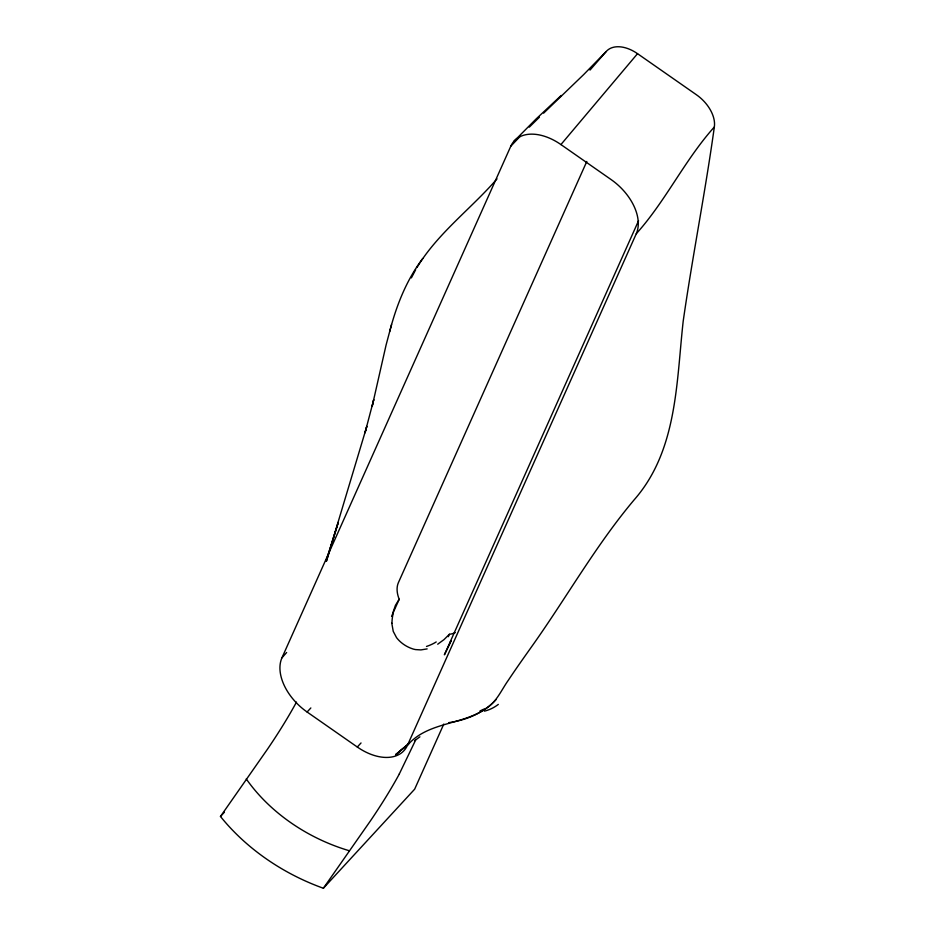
<?xml version="1.0" encoding="UTF-8"?>
<svg xmlns="http://www.w3.org/2000/svg" width="935" height="935" viewBox="0 0 935 935"><rect width="100%" height="100%" fill="white"/><g stroke="black" fill="none" stroke-linecap="round" stroke-linejoin="round"><path stroke-width="1.4" d="M543.621 113.147L583.662 74.59L606.16 51.565A31.007 19.764 42.7 0 1 637.53 53.681L696.423 94.762A31.007 19.764 42.7 0 1 714.328 127.008C705.317 192.002 692.473 256.365 683.181 321.301C676.344 382.66 677.396 450.67 634.047 499.968C595.478 545.818 566.178 598.225 531.501 646.88C523.693 657.901 515.863 668.911 508.383 680.166C501.312 690.112 496.59 702.162 485.686 708.718C461.621 725.373 427.4 721.785 407.426 745.37A46.505 29.639 42.7 0 1 357.299 747.018L307.101 712.003A46.505 29.639 42.7 0 1 281.938 657.843L510.802 146.211L519.696 136.849M392.84 612.928L395.411 605.389L399.198 599.253A31.007 19.764 42.7 0 1 398.427 582.575L586.806 161.451M389.661 331.668C396.37 305.651 406.468 280.056 422.749 258.481M391.555 324.503L386.097 344.98L372.153 406.409L373.743 399.619L365.012 432.835L366.824 426.348L326.432 560.988M326.49 561.093L338.353 522.186L326.105 560.766M415.608 740.111L399.327 773.923M391.566 616.317L399.198 599.253M448.297 636.7L449.384 634.269A31.007 19.764 42.7 0 0 455.251 632.586M638.547 220.765L444.382 654.827L450.425 642.602M407.426 745.37L636.279 233.738C665.86 200.838 684.747 159.92 714.328 127.008M443.798 724.064L414.661 789.175L323.37 888.25A186.018 140.18 24.1 0 1 220.473 816.477L267.457 749.215A109.009 17.578 -55.1 0 0 296.488 702.091M411.377 277.894L415.643 269.794M416.952 267.55C437.79 233.095 470.936 208.972 497.011 178.889M450.962 641.211L449.642 643.327L451.137 640.966M323.37 888.25L370.353 820.988A109.009 17.578 -55.1 0 0 399.385 773.864M449.384 634.269L444.02 639.598L437.697 644.215M606.16 51.565L589.997 70.09M281.938 657.843L286.636 652.513M637.53 53.681L560.93 144.563A46.505 29.639 42.7 0 0 510.802 146.211M220.473 816.477L224.4 812.223M361.027 742.963L357.299 747.018M307.101 712.003L310.841 707.959M513.701 141.571L536.129 118.944L561.199 95.464M529.303 127.137L539.437 117.191M405.1 746.855L395.739 754.662L408.688 743.687M395.739 754.662L409.401 743.103M414.661 740.649L419.908 736.827M483.921 709.092L479.994 710.951M427.155 648.89L420.902 649.907L415.631 649.591A21.365 21.224 18 0 1 412.51 648.82A30.458 26.32 18.6 0 1 396.569 637.682L393.238 631.37L391.8 623.224M560.93 144.563L611.116 179.578A46.505 29.639 42.7 0 1 636.279 233.738M349.152 850.698A155.023 116.817 24.1 0 1 246.256 778.925M496.134 699.544A102.511 77.254 24.1 0 1 448.777 722.638M498.32 704.406A79.136 52.956 77.7 0 1 484.388 711.149M436.224 641.948A39.363 34.852 -27.1 0 1 426.489 646.447M391.975 623.213A39.656 38.651 -43.9 0 1 393.319 613.044"/></g></svg>
